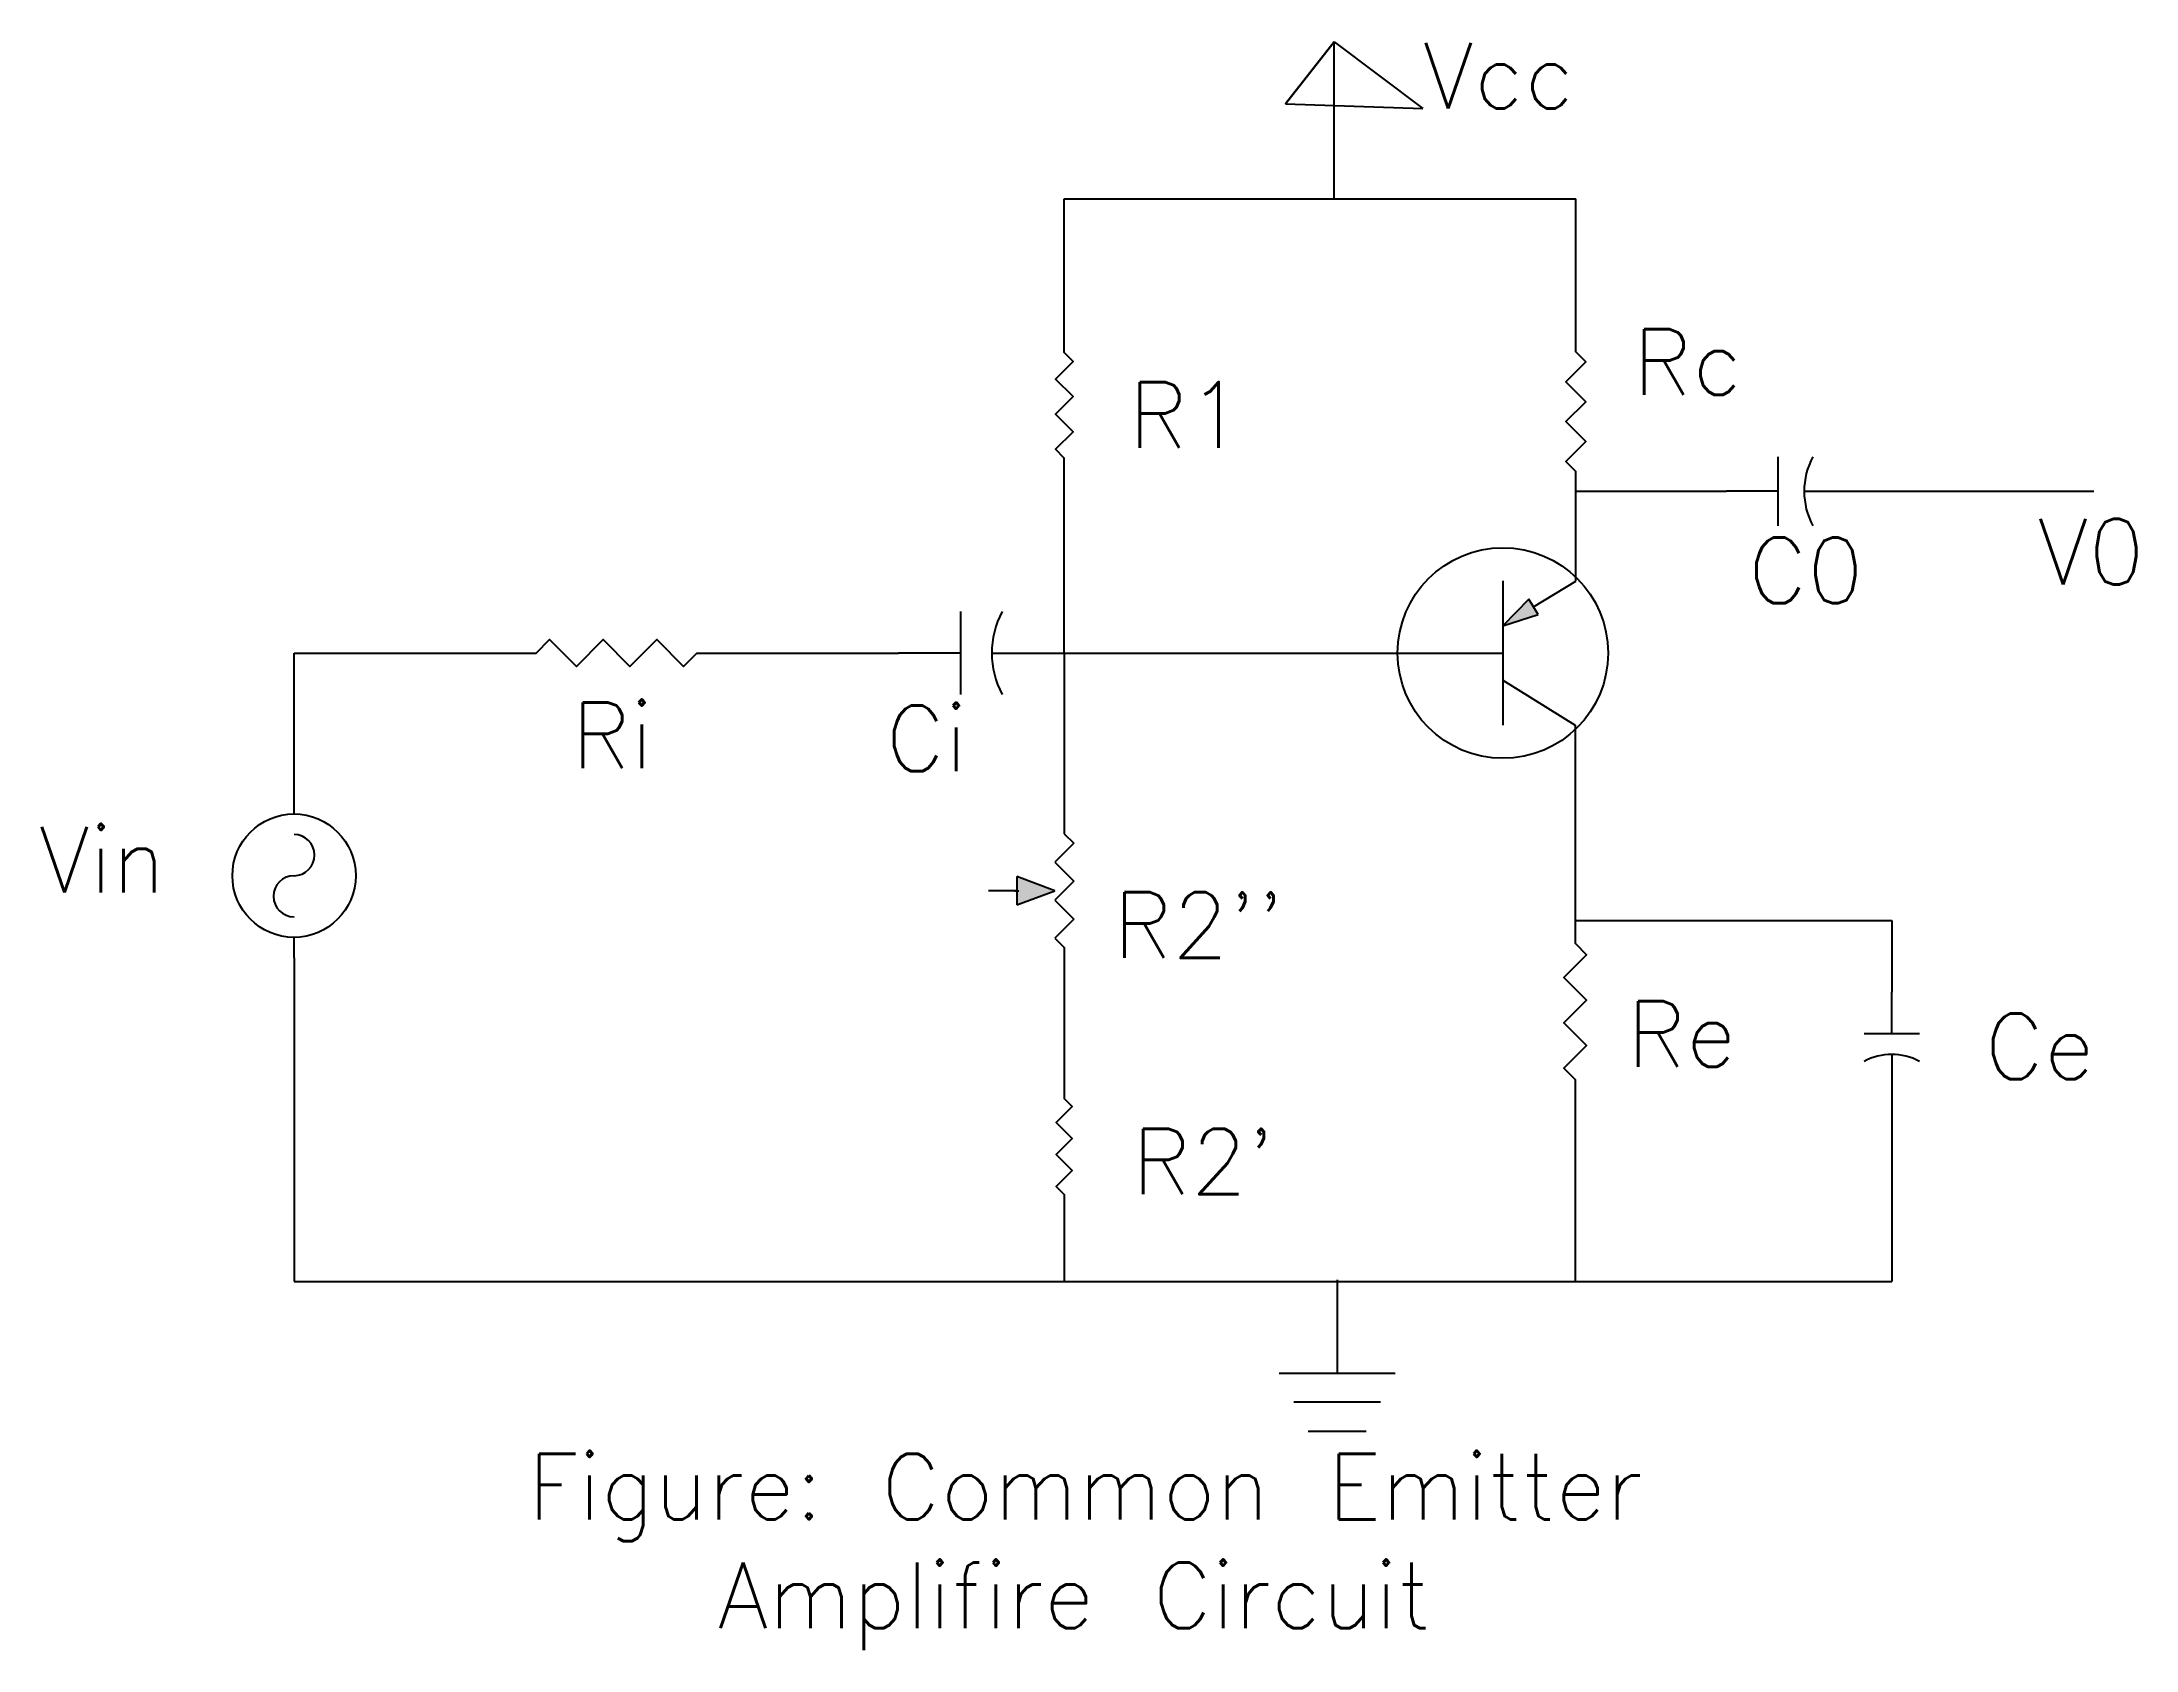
# Model space of a CAD drawing. Header units: inches. Extents: x 7.4 to 71.3, y 5.6 to 54.6.
import ezdxf

# ---------------------------------------------------------------- set-up
doc = ezdxf.new("R2010")
doc.units = ezdxf.units.IN
doc.header["$MEASUREMENT"] = 0
doc.styles.get("Standard").update_dxf_attribs({"font": 'txt.shx', "height": 2})

# ---------------------------------------------------------------- blocks, each defined once
blk = doc.blocks.new('Generator - AC')
at = {"color": 7}
for p, q in [((0, 0), (0.05, 0)), ((0.35, 0), (0.4, 0))]:
    blk.add_line(p, q, dxfattribs=at)
blk.add_circle((0.2, 0), 0.15, dxfattribs=at)
for centre, start, end in [((0.15, 0), 0, 180), ((0.25, 0), 180, 0)]:
    blk.add_arc(centre, 0.05, start, end, dxfattribs=at)
blk = doc.blocks.new('Resistor')
at = {"color": 7}
blk.add_lwpolyline([(0, 0), (0.05, 0), (0.075, 0.025), (0.125, -0.025), (0.175, 0.025), (0.225, -0.025), (0.275, 0.025), (0.325, -0.025), (0.35, 0), (0.4, 0)], dxfattribs=at)
blk = doc.blocks.new('Capacitor')
at = {"color": 7}
for p, q in [((0.15, -0.1), (0.15, 0.1)), ((0.15, 0), (0, 0)), ((0.225, 0), (0.4, 0))]:
    blk.add_line(p, q, dxfattribs=at)
blk.add_arc((0.4375, 0), 0.2125, 151.9275, 208.0725, dxfattribs=at)
blk = doc.blocks.new('Resistor - Variable')
at = {"color": 7}
for p, q in [((0, 0), (0.05, 0)), ((0.05, 0), (0.075, 0.025)), ((0.075, 0.025), (0.125, -0.025)), ((0.125, -0.025), (0.175, 0.025)), ((0.175, 0.025), (0.225, -0.025)), ((0.225, -0.025), (0.275, 0.025)), ((0.275, 0.025), (0.325, -0.025)), ((0.325, -0.025), (0.35, 0)), ((0.35, 0), (0.4, 0)), ((0.2, -0.025), (0.1625, -0.125)), ((0.2375, -0.125), (0.2, -0.025)), ((0.1625, -0.125), (0.2375, -0.125)), ((0.2, -0.13), (0.2, -0.12)), ((0.2, -0.125), (0.2, -0.2))]:
    blk.add_line(p, q, dxfattribs=at)
blk.add_solid([(0.2375, -0.125), (0.2, -0.025), (0.1625, -0.125)], dxfattribs=at)
blk = doc.blocks.new('Transistor - PNP')
at = {"color": 7}
for p, q in [((0.200001, 0.2), (0.200001, -0.199999)), ((0.284805, 0.127992), (0.4024, 0.199023)), ((0.271557, 0.149194), (0.200001, 0.075)), ((0.284805, 0.127992), (0.271557, 0.149194)), ((0.298053, 0.106791), (0.284805, 0.127992)), ((0.200001, 0.075), (0.298053, 0.106791)), ((0, 0), (0.200001, 0)), ((0.200001, -0.074999), (0.400001, -0.199999))]:
    blk.add_line(p, q, dxfattribs=at)
blk.add_solid([(0.200001, 0.075), (0.298053, 0.106791), (0.271557, 0.149194)], dxfattribs=at)
blk = doc.blocks.new('Ground')
at = {"color": 7}
for p, q in [((-0.1, 0), (0.1, 0)), ((0.075, -0.05), (-0.075, -0.05)), ((-0.05, -0.1), (0.05, -0.1))]:
    blk.add_line(p, q, dxfattribs=at)

msp = doc.modelspace()

# ---------------------------------------------------------------- linework, layer by layer
for p, q in [((46.839, 54.629), (45.359, 52.739)), ((45.359, 52.739), (46.839, 54.629)), ((46.839, 52.214), (46.839, 54.629)), ((46.839, 54.629), (49.549, 52.604)), ((45.359, 52.739), (49.549, 52.604)), ((49.549, 52.604), (49.549, 52.604)), ((46.839, 49.845), (46.839, 52.214)), ((38.609, 45.692), (38.609, 49.845)), ((38.609, 49.845), (45.235, 49.845)), ((45.235, 49.845), (46.839, 49.845)), ((46.839, 49.845), (54.214, 49.845)), ((54.214, 49.749), (54.214, 49.845)), ((54.214, 45.785), (54.214, 49.749)), ((38.609, 36), (38.609, 41.406)), ((54.214, 38.192), (54.214, 40.93)), ((54.214, 40.93), (58.802, 40.93)), ((63.017, 40.93), (70.005, 40.93)), ((15.12, 34.863), (15.12, 36)), ((15.12, 36), (21.69, 36)), ((28.222, 36), (33.558, 36)), ((38.609, 36), (43.716, 36)), ((38.609, 36), (38.609, 31.069)), ((43.716, 36), (49.782, 36)), ((15.12, 34.863), (15.12, 34.863)), ((15.12, 31.721), (15.12, 34.863)), ((15.12, 34.863), (15.12, 34.863)), ((54.188, 33.798), (54.188, 27.844)), ((54.188, 27.844), (63.844, 27.844)), ((63.844, 27.844), (63.844, 25.664)), ((15.12, 26.707), (15.12, 18.552)), ((38.609, 26.442), (38.609, 22.914)), ((54.188, 22.306), (54.188, 16.845)), ((63.844, 22.288), (63.844, 16.845)), ((15.12, 18.552), (15.12, 18.552)), ((15.12, 18.552), (15.12, 16.845)), ((38.609, 19.007), (38.609, 16.845)), ((15.12, 16.845), (63.844, 16.845)), ((46.934, 16.892), (46.934, 14.047)), ((63.844, 16.845), (63.844, 16.845))]:
    msp.add_line(p, q)
msp.add_circle((51.985, 36), 3.209)

# ---------------------------------------------------------------- block references
for name, p, xscale, yscale, zscale, rotation in [('Resistor', (38.609, 41.406), 10.71547711828205, 10.71547711828205, 10.71547711828205, 90), ('Resistor', (54.214, 40.93), 12.13788558589377, 12.13788558589377, 12.13788558589377, 90), ('Generator - AC', (15.12, 26.707), 12.53364437340076, 12.53364437340076, 12.53364437340076, 90), ('Resistor - Variable', (38.609, 31.069), 11.56892216085603, 11.56892216085603, 11.56892216085603, 270), ('Resistor', (54.188, 27.844), 13.84477566945206, 13.84477566945206, 13.84477566945206, 270), ('Capacitor', (63.844, 25.664), 8.439623484853243, 8.439623484853243, 8.439623484853243, 270), ('Resistor', (38.609, 22.914), 9.767204799004773, 9.767204799004773, 9.767204799004773, 270)]:
    msp.add_blockref(name, p, dxfattribs=dict(xscale=xscale, yscale=yscale, zscale=zscale, rotation=rotation))
for name, p, xscale, yscale, zscale in [('Capacitor', (58.802, 40.93), 10.53844884358784, 10.53844884358784, 10.53844884358784), ('Transistor - PNP', (49.782, 36), 11.01315403417783, 11.01315403417783, 11.01315403417783), ('Capacitor', (33.558, 36), 12.62715061034828, 12.62715061034828, 12.62715061034828), ('Resistor', (21.69, 36), 16.3298489332077, 16.3298489332077, 16.3298489332077), ('Ground', (46.934, 14.047), 17.65902271024402, 17.65902271024402, 17.65902271024402)]:
    msp.add_blockref(name, p, dxfattribs=dict(xscale=xscale, yscale=yscale, zscale=zscale))

# ---------------------------------------------------------------- texts
for s, p in [('Vcc', (49.549, 52.604)), ('Rc', (55.954, 43.869)), ('R1', (40.574, 42.259)), ('V0', (68.297, 38.087)), ('C0', (59.467, 37.518)), ('Ri', (23.58, 32.492)), ('Ci', (33.169, 32.397)), ('Vin', (7.345, 28.699)), ("R2''", (40.1, 26.708)), ('Re', (55.764, 23.387)), ('Ce', (66.683, 23.009)), ("R2'", (40.669, 19.501)), ('Figure: Common Emitter', (22.25, 9.593)), ('Amplifire Circuit', (28.041, 6.274))]:
    msp.add_text(s, height=2).set_placement(p)

doc.saveas('drawing.dxf')
